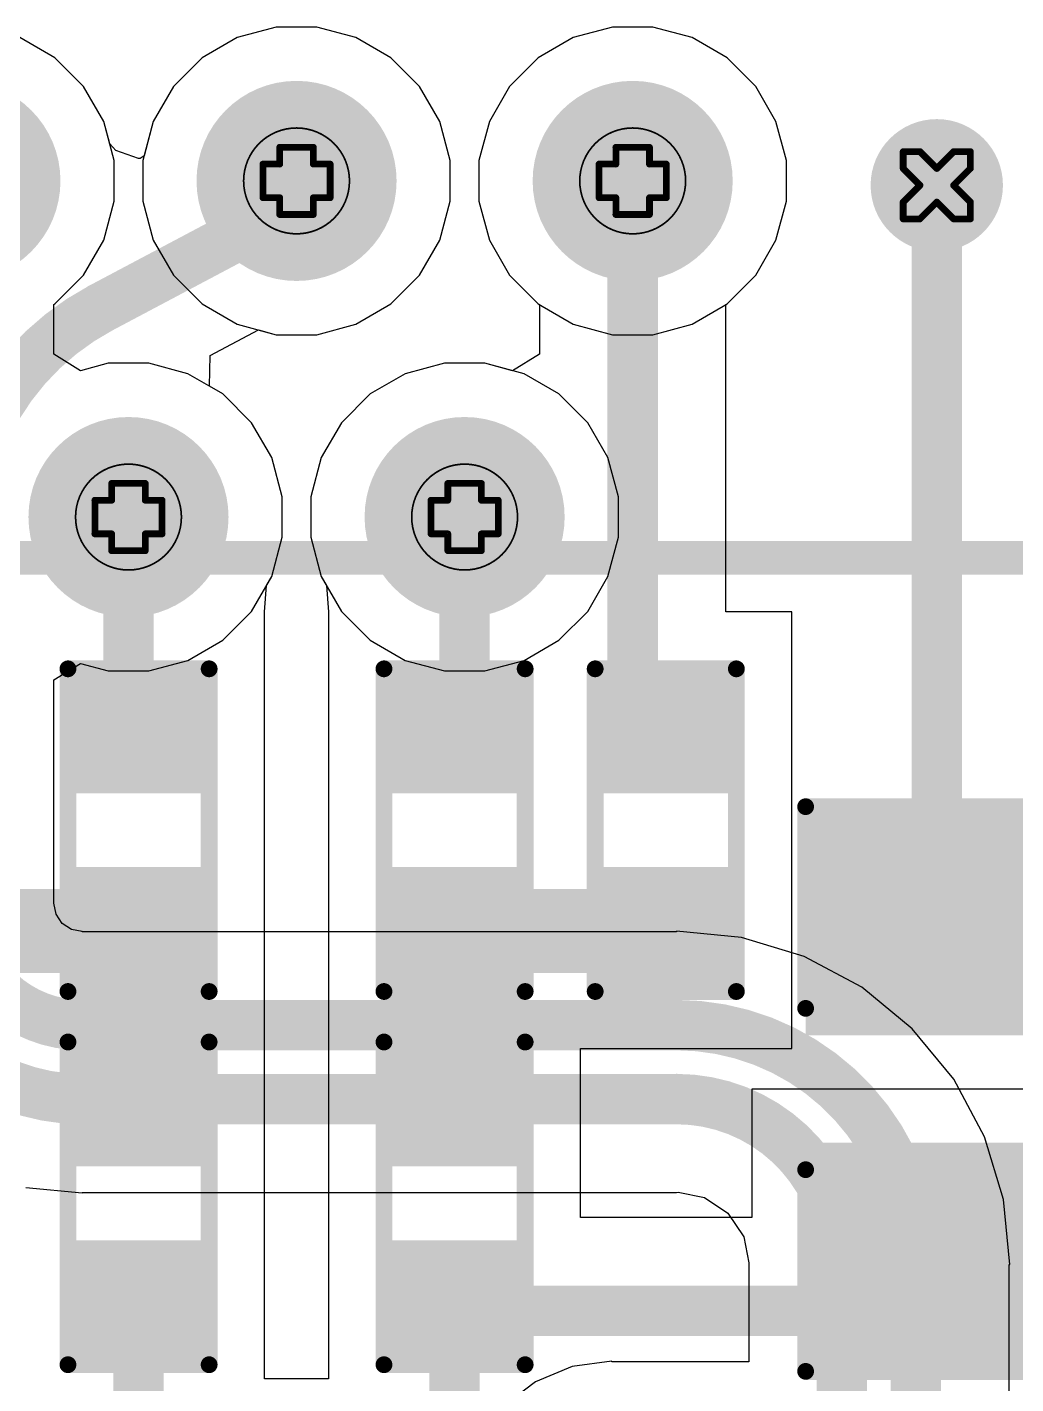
# Model space of a CAD drawing. Header units: inches. Extents: x 0 to 289, y 0 to 168.
# Drawn here: x 120.5 to 127.97, y 63.69 to 73.94 of the extents above; entities that cross this region are included whole.
import ezdxf

# ---------------------------------------------------------------- set-up
doc = ezdxf.new("R2010")
doc.units = ezdxf.units.IN
for name, color, linetype in [('Bottom Layer', 5, 'Continuous'), ('Bottom Overlay', 54, 'Continuous'), ('Bottom Paste', 16, 'Continuous'), ('Bottom Solder', 6, 'Continuous'), ('Dimension', 6, 'Continuous'), ('Drill Drawing', 1, 'Continuous'), ('Multi-Layer', 9, 'Continuous'), ('Pad Holes', 156, 'Continuous'), ('Top Layer', 1, 'Continuous'), ('Top Solder', 216, 'Continuous'), ('Via Holes', 16, 'Continuous')]:
    doc.layers.add(name, color=color, linetype=linetype)

# ---------------------------------------------------------------- blocks, each defined once
blk = doc.blocks.new('R___0603_B_8')
at = {"layer": 'Bottom Layer'}
for points in [[(-1.143, -0.4445), (-1.143, 0.4445), (-0.381, 0.4445), (-0.381, -0.4445)], [(0.381, -0.4445), (0.381, 0.4445), (1.143, 0.4445), (1.143, -0.4445)]]:
    blk.add_hatch(color=5, dxfattribs=at).paths.add_polyline_path(points)
at = {"layer": 'Bottom Paste'}
for points in [[(-1.143, -0.4445), (-1.143, 0.4445), (-0.381, 0.4445), (-0.381, -0.4445)], [(0.381, -0.4445), (0.381, 0.4445), (1.143, 0.4445), (1.143, -0.4445)]]:
    blk.add_hatch(color=16, dxfattribs=at).paths.add_polyline_path(points)
at = {"layer": 'Bottom Solder'}
for points in [[(-1.2446, -0.5461), (-1.2446, 0.5461), (-0.2794, 0.5461), (-0.2794, -0.5461)], [(0.2794, -0.5461), (0.2794, 0.5461), (1.2446, 0.5461), (1.2446, -0.5461)]]:
    blk.add_hatch(color=6, dxfattribs=at).paths.add_polyline_path(points)
at = {"layer": 'Bottom Overlay', "const_width": 0.127}
for points in [[(-1.2192, -0.5334), (-1.2192, 0.5334)], [(1.2192, 0.5334), (-1.2192, 0.5334)], [(1.2192, -0.5334), (1.2192, 0.5334)], [(1.2192, -0.5334), (-1.2192, -0.5334)]]:
    blk.add_lwpolyline(points, dxfattribs=at)
at = {"layer": 'Bottom Overlay', "const_width": 0.0635}
for points in [[(-1.25095, 0.5334, 1), (-1.18745, 0.5334, 1)], [(-1.25095, 0.5334, 1), (-1.18745, 0.5334, 1)], [(1.18745, 0.5334, 1), (1.25095, 0.5334, 1)], [(1.18745, 0.5334, 1), (1.25095, 0.5334, 1)], [(-1.25095, -0.5334, 1), (-1.18745, -0.5334, 1)], [(-1.25095, -0.5334, 1), (-1.18745, -0.5334, 1)], [(1.18745, -0.5334, 1), (1.25095, -0.5334, 1)], [(1.18745, -0.5334, 1), (1.25095, -0.5334, 1)]]:
    blk.add_lwpolyline(points, format="xyb", close=True, dxfattribs=at)
blk = doc.blocks.new('R___0603_B_9')
at = {"layer": 'Bottom Layer'}
for points in [[(-1.143, -0.4445), (-1.143, 0.4445), (-0.381, 0.4445), (-0.381, -0.4445)], [(0.381, -0.4445), (0.381, 0.4445), (1.143, 0.4445), (1.143, -0.4445)]]:
    blk.add_hatch(color=5, dxfattribs=at).paths.add_polyline_path(points)
at = {"layer": 'Bottom Paste'}
for points in [[(-1.143, -0.4445), (-1.143, 0.4445), (-0.381, 0.4445), (-0.381, -0.4445)], [(0.381, -0.4445), (0.381, 0.4445), (1.143, 0.4445), (1.143, -0.4445)]]:
    blk.add_hatch(color=16, dxfattribs=at).paths.add_polyline_path(points)
at = {"layer": 'Bottom Solder'}
for points in [[(-1.2446, -0.5461), (-1.2446, 0.5461), (-0.2794, 0.5461), (-0.2794, -0.5461)], [(0.2794, -0.5461), (0.2794, 0.5461), (1.2446, 0.5461), (1.2446, -0.5461)]]:
    blk.add_hatch(color=6, dxfattribs=at).paths.add_polyline_path(points)
at = {"layer": 'Bottom Overlay', "const_width": 0.127}
for points in [[(-1.2192, -0.5334), (-1.2192, 0.5334)], [(1.2192, 0.5334), (-1.2192, 0.5334)], [(1.2192, -0.5334), (1.2192, 0.5334)], [(1.2192, -0.5334), (-1.2192, -0.5334)]]:
    blk.add_lwpolyline(points, dxfattribs=at)
at = {"layer": 'Bottom Overlay', "const_width": 0.0635}
for points in [[(-1.25095, 0.5334, 1), (-1.18745, 0.5334, 1)], [(-1.25095, 0.5334, 1), (-1.18745, 0.5334, 1)], [(1.18745, 0.5334, 1), (1.25095, 0.5334, 1)], [(1.18745, 0.5334, 1), (1.25095, 0.5334, 1)], [(-1.25095, -0.5334, 1), (-1.18745, -0.5334, 1)], [(-1.25095, -0.5334, 1), (-1.18745, -0.5334, 1)], [(1.18745, -0.5334, 1), (1.25095, -0.5334, 1)], [(1.18745, -0.5334, 1), (1.25095, -0.5334, 1)]]:
    blk.add_lwpolyline(points, format="xyb", close=True, dxfattribs=at)
blk = doc.blocks.new('R___0603_B_11')
at = {"layer": 'Bottom Layer'}
for points in [[(-1.143, -0.4445), (-1.143, 0.4445), (-0.381, 0.4445), (-0.381, -0.4445)], [(0.381, -0.4445), (0.381, 0.4445), (1.143, 0.4445), (1.143, -0.4445)]]:
    blk.add_hatch(color=5, dxfattribs=at).paths.add_polyline_path(points)
at = {"layer": 'Bottom Paste'}
for points in [[(-1.143, -0.4445), (-1.143, 0.4445), (-0.381, 0.4445), (-0.381, -0.4445)], [(0.381, -0.4445), (0.381, 0.4445), (1.143, 0.4445), (1.143, -0.4445)]]:
    blk.add_hatch(color=16, dxfattribs=at).paths.add_polyline_path(points)
at = {"layer": 'Bottom Solder'}
for points in [[(-1.2446, -0.5461), (-1.2446, 0.5461), (-0.2794, 0.5461), (-0.2794, -0.5461)], [(0.2794, -0.5461), (0.2794, 0.5461), (1.2446, 0.5461), (1.2446, -0.5461)]]:
    blk.add_hatch(color=6, dxfattribs=at).paths.add_polyline_path(points)
at = {"layer": 'Bottom Overlay', "const_width": 0.127}
for points in [[(-1.2192, -0.5334), (-1.2192, 0.5334)], [(1.2192, 0.5334), (-1.2192, 0.5334)], [(1.2192, -0.5334), (1.2192, 0.5334)], [(1.2192, -0.5334), (-1.2192, -0.5334)]]:
    blk.add_lwpolyline(points, dxfattribs=at)
at = {"layer": 'Bottom Overlay', "const_width": 0.0635}
for points in [[(-1.25095, 0.5334, 1), (-1.18745, 0.5334, 1)], [(-1.25095, 0.5334, 1), (-1.18745, 0.5334, 1)], [(1.18745, 0.5334, 1), (1.25095, 0.5334, 1)], [(1.18745, 0.5334, 1), (1.25095, 0.5334, 1)], [(-1.25095, -0.5334, 1), (-1.18745, -0.5334, 1)], [(-1.25095, -0.5334, 1), (-1.18745, -0.5334, 1)], [(1.18745, -0.5334, 1), (1.25095, -0.5334, 1)], [(1.18745, -0.5334, 1), (1.25095, -0.5334, 1)]]:
    blk.add_lwpolyline(points, format="xyb", close=True, dxfattribs=at)
blk = doc.blocks.new('R___0603_B_13')
at = {"layer": 'Bottom Layer'}
for points in [[(-1.143, -0.4445), (-1.143, 0.4445), (-0.381, 0.4445), (-0.381, -0.4445)], [(0.381, -0.4445), (0.381, 0.4445), (1.143, 0.4445), (1.143, -0.4445)]]:
    blk.add_hatch(color=5, dxfattribs=at).paths.add_polyline_path(points)
at = {"layer": 'Bottom Paste'}
for points in [[(-1.143, -0.4445), (-1.143, 0.4445), (-0.381, 0.4445), (-0.381, -0.4445)], [(0.381, -0.4445), (0.381, 0.4445), (1.143, 0.4445), (1.143, -0.4445)]]:
    blk.add_hatch(color=16, dxfattribs=at).paths.add_polyline_path(points)
at = {"layer": 'Bottom Solder'}
for points in [[(-1.2446, -0.5461), (-1.2446, 0.5461), (-0.2794, 0.5461), (-0.2794, -0.5461)], [(0.2794, -0.5461), (0.2794, 0.5461), (1.2446, 0.5461), (1.2446, -0.5461)]]:
    blk.add_hatch(color=6, dxfattribs=at).paths.add_polyline_path(points)
at = {"layer": 'Bottom Overlay', "const_width": 0.127}
for points in [[(-1.2192, -0.5334), (-1.2192, 0.5334)], [(1.2192, 0.5334), (-1.2192, 0.5334)], [(1.2192, -0.5334), (1.2192, 0.5334)], [(1.2192, -0.5334), (-1.2192, -0.5334)]]:
    blk.add_lwpolyline(points, dxfattribs=at)
at = {"layer": 'Bottom Overlay', "const_width": 0.0635}
for points in [[(-1.25095, 0.5334, 1), (-1.18745, 0.5334, 1)], [(-1.25095, 0.5334, 1), (-1.18745, 0.5334, 1)], [(1.18745, 0.5334, 1), (1.25095, 0.5334, 1)], [(1.18745, 0.5334, 1), (1.25095, 0.5334, 1)], [(-1.25095, -0.5334, 1), (-1.18745, -0.5334, 1)], [(-1.25095, -0.5334, 1), (-1.18745, -0.5334, 1)], [(1.18745, -0.5334, 1), (1.25095, -0.5334, 1)], [(1.18745, -0.5334, 1), (1.25095, -0.5334, 1)]]:
    blk.add_lwpolyline(points, format="xyb", close=True, dxfattribs=at)
blk = doc.blocks.new('R___0603_B_14')
at = {"layer": 'Bottom Layer'}
for points in [[(-1.143, -0.4445), (-1.143, 0.4445), (-0.381, 0.4445), (-0.381, -0.4445)], [(0.381, -0.4445), (0.381, 0.4445), (1.143, 0.4445), (1.143, -0.4445)]]:
    blk.add_hatch(color=5, dxfattribs=at).paths.add_polyline_path(points)
at = {"layer": 'Bottom Paste'}
for points in [[(-1.143, -0.4445), (-1.143, 0.4445), (-0.381, 0.4445), (-0.381, -0.4445)], [(0.381, -0.4445), (0.381, 0.4445), (1.143, 0.4445), (1.143, -0.4445)]]:
    blk.add_hatch(color=16, dxfattribs=at).paths.add_polyline_path(points)
at = {"layer": 'Bottom Solder'}
for points in [[(-1.2446, -0.5461), (-1.2446, 0.5461), (-0.2794, 0.5461), (-0.2794, -0.5461)], [(0.2794, -0.5461), (0.2794, 0.5461), (1.2446, 0.5461), (1.2446, -0.5461)]]:
    blk.add_hatch(color=6, dxfattribs=at).paths.add_polyline_path(points)
at = {"layer": 'Bottom Overlay', "const_width": 0.127}
for points in [[(-1.2192, -0.5334), (-1.2192, 0.5334)], [(1.2192, 0.5334), (-1.2192, 0.5334)], [(1.2192, -0.5334), (1.2192, 0.5334)], [(1.2192, -0.5334), (-1.2192, -0.5334)]]:
    blk.add_lwpolyline(points, dxfattribs=at)
at = {"layer": 'Bottom Overlay', "const_width": 0.0635}
for points in [[(-1.25095, 0.5334, 1), (-1.18745, 0.5334, 1)], [(-1.25095, 0.5334, 1), (-1.18745, 0.5334, 1)], [(1.18745, 0.5334, 1), (1.25095, 0.5334, 1)], [(1.18745, 0.5334, 1), (1.25095, 0.5334, 1)], [(-1.25095, -0.5334, 1), (-1.18745, -0.5334, 1)], [(-1.25095, -0.5334, 1), (-1.18745, -0.5334, 1)], [(1.18745, -0.5334, 1), (1.25095, -0.5334, 1)], [(1.18745, -0.5334, 1), (1.25095, -0.5334, 1)]]:
    blk.add_lwpolyline(points, format="xyb", close=True, dxfattribs=at)
blk = doc.blocks.new('C___1206_B_32')
at = {"layer": 'Bottom Layer'}
for points in [[(-2.032, 0.889), (-0.508, 0.889), (-0.508, -0.889), (-2.032, -0.889)], [(0.508, 0.889), (2.032, 0.889), (2.032, -0.889), (0.508, -0.889)]]:
    blk.add_hatch(color=5, dxfattribs=at).paths.add_polyline_path(points)
at = {"layer": 'Bottom Paste'}
for points in [[(-2.032, 0.889), (-0.508, 0.889), (-0.508, -0.889), (-2.032, -0.889)], [(0.508, 0.889), (2.032, 0.889), (2.032, -0.889), (0.508, -0.889)]]:
    blk.add_hatch(color=16, dxfattribs=at).paths.add_polyline_path(points)
at = {"layer": 'Bottom Solder'}
for points in [[(-2.134, 0.991), (-0.406, 0.991), (-0.406, -0.991), (-2.134, -0.991)], [(0.406, 0.991), (2.134, 0.991), (2.134, -0.991), (0.406, -0.991)]]:
    blk.add_hatch(color=6, dxfattribs=at).paths.add_polyline_path(points)
at = {"layer": 'Bottom Overlay', "const_width": 0.127}
for points in [[(-0.61, 0.991), (-2.134, 0.991)], [(-2.134, -0.991), (-2.134, 0.991)], [(2.134, 0.991), (0.61, 0.991)], [(2.134, -0.991), (2.134, 0.991)], [(-0.61, -0.991), (-2.134, -0.991)], [(2.134, -0.991), (0.61, -0.991)]]:
    blk.add_lwpolyline(points, dxfattribs=at)
at = {"layer": 'Bottom Overlay', "const_width": 0.0635}
for points in [[(-2.165, 0.991, 1), (-2.102, 0.991, 1)], [(-2.165, 0.991, 1), (-2.102, 0.991, 1)], [(-0.641, 0.991, 1), (-0.578, 0.991, 1)], [(0.578, 0.991, 1), (0.641, 0.991, 1)], [(2.102, 0.991, 1), (2.165, 0.991, 1)], [(2.102, 0.991, 1), (2.165, 0.991, 1)], [(-2.165, -0.991, 1), (-2.102, -0.991, 1)], [(-2.165, -0.991, 1), (-2.102, -0.991, 1)], [(-0.641, -0.991, 1), (-0.578, -0.991, 1)], [(0.578, -0.991, 1), (0.641, -0.991, 1)], [(2.102, -0.991, 1), (2.165, -0.991, 1)], [(2.102, -0.991, 1), (2.165, -0.991, 1)]]:
    blk.add_lwpolyline(points, format="xyb", close=True, dxfattribs=at)
blk = doc.blocks.new('NE8FBV_C5_LED_53')
at = {"layer": 'Bottom Layer'}
h = blk.add_hatch(color=5, dxfattribs=at)
edge = h.paths.add_edge_path()
edge.add_arc((-0.325, -1.36), 0.654, 0, 360)
h = blk.add_hatch(color=5, dxfattribs=at)
edge = h.paths.add_edge_path()
edge.add_arc((2.215, -1.36), 0.654, 0, 360)
h = blk.add_hatch(color=5, dxfattribs=at)
edge = h.paths.add_edge_path()
edge.add_arc((4.755, -1.36), 0.654, 0, 360)
h = blk.add_hatch(color=5, dxfattribs=at)
edge = h.paths.add_edge_path()
edge.add_arc((0.945, -3.9), 0.654, 0, 360)
h = blk.add_hatch(color=5, dxfattribs=at)
edge = h.paths.add_edge_path()
edge.add_arc((3.485, -3.9), 0.654, 0, 360)
at = {"layer": 'Bottom Solder'}
h = blk.add_hatch(color=6, dxfattribs=at)
edge = h.paths.add_edge_path()
edge.add_arc((-0.325, -1.36), 0.756, 0, 360)
h = blk.add_hatch(color=6, dxfattribs=at)
edge = h.paths.add_edge_path()
edge.add_arc((2.215, -1.36), 0.756, 0, 360)
h = blk.add_hatch(color=6, dxfattribs=at)
edge = h.paths.add_edge_path()
edge.add_arc((4.755, -1.36), 0.756, 0, 360)
h = blk.add_hatch(color=6, dxfattribs=at)
edge = h.paths.add_edge_path()
edge.add_arc((0.945, -3.9), 0.756, 0, 360)
h = blk.add_hatch(color=6, dxfattribs=at)
edge = h.paths.add_edge_path()
edge.add_arc((3.485, -3.9), 0.756, 0, 360)
at = {"layer": 'Multi-Layer'}
h = blk.add_hatch(color=9, dxfattribs=at)
edge = h.paths.add_edge_path()
edge.add_arc((-0.325, -1.36), 0.654, 0, 360)
h = blk.add_hatch(color=9, dxfattribs=at)
edge = h.paths.add_edge_path()
edge.add_arc((2.215, -1.36), 0.654, 0, 360)
h = blk.add_hatch(color=9, dxfattribs=at)
edge = h.paths.add_edge_path()
edge.add_arc((4.755, -1.36), 0.654, 0, 360)
h = blk.add_hatch(color=9, dxfattribs=at)
edge = h.paths.add_edge_path()
edge.add_arc((0.945, -3.9), 0.654, 0, 360)
h = blk.add_hatch(color=9, dxfattribs=at)
edge = h.paths.add_edge_path()
edge.add_arc((3.485, -3.9), 0.654, 0, 360)
at = {"layer": 'Pad Holes'}
h = blk.add_hatch(color=7, dxfattribs=at)
edge = h.paths.add_edge_path()
edge.add_arc((2.215, -1.36), 0.4, 0, 360)
h = blk.add_hatch(color=7, dxfattribs=at)
edge = h.paths.add_edge_path()
edge.add_arc((4.755, -1.36), 0.4, 0, 360)
h = blk.add_hatch(color=7, dxfattribs=at)
edge = h.paths.add_edge_path()
edge.add_arc((0.945, -3.9), 0.4, 0, 360)
h = blk.add_hatch(color=7, dxfattribs=at)
edge = h.paths.add_edge_path()
edge.add_arc((3.485, -3.9), 0.4, 0, 360)
at = {"layer": 'Top Layer'}
h = blk.add_hatch(color=1, dxfattribs=at)
edge = h.paths.add_edge_path()
edge.add_arc((-0.325, -1.36), 0.654, 0, 360)
h = blk.add_hatch(color=1, dxfattribs=at)
edge = h.paths.add_edge_path()
edge.add_arc((2.215, -1.36), 0.654, 0, 360)
h = blk.add_hatch(color=1, dxfattribs=at)
edge = h.paths.add_edge_path()
edge.add_arc((4.755, -1.36), 0.654, 0, 360)
h = blk.add_hatch(color=1, dxfattribs=at)
edge = h.paths.add_edge_path()
edge.add_arc((0.945, -3.9), 0.654, 0, 360)
h = blk.add_hatch(color=1, dxfattribs=at)
edge = h.paths.add_edge_path()
edge.add_arc((3.485, -3.9), 0.654, 0, 360)
at = {"layer": 'Top Solder'}
h = blk.add_hatch(color=216, dxfattribs=at)
edge = h.paths.add_edge_path()
edge.add_arc((-0.325, -1.36), 0.756, 0, 360)
h = blk.add_hatch(color=216, dxfattribs=at)
edge = h.paths.add_edge_path()
edge.add_arc((2.215, -1.36), 0.756, 0, 360)
h = blk.add_hatch(color=216, dxfattribs=at)
edge = h.paths.add_edge_path()
edge.add_arc((4.755, -1.36), 0.756, 0, 360)
h = blk.add_hatch(color=216, dxfattribs=at)
edge = h.paths.add_edge_path()
edge.add_arc((0.945, -3.9), 0.756, 0, 360)
h = blk.add_hatch(color=216, dxfattribs=at)
edge = h.paths.add_edge_path()
edge.add_arc((3.485, -3.9), 0.756, 0, 360)

msp = doc.modelspace()

# ---------------------------------------------------------------- hatches: boundary and pattern name
at = {"layer": 'Bottom Layer'}
h = msp.add_hatch(color=5, dxfattribs=at)
edge = h.paths.add_edge_path()
edge.add_arc((127.373, 72.742), 0.5, 0, 360)
at = {"layer": 'Top Layer'}
h = msp.add_hatch(color=1, dxfattribs=at)
edge = h.paths.add_edge_path()
edge.add_arc((127.373, 72.742), 0.5, 0, 360)
at = {"layer": 'Via Holes'}
h = msp.add_hatch(color=7, dxfattribs=at)
edge = h.paths.add_edge_path()
edge.add_arc((127.373, 72.742), 0.25, 0, 360)

# ---------------------------------------------------------------- linework, layer by layer
at = {"layer": 'Bottom Layer'}
for p, q in [((122.382, 73.937), (122.086, 73.858)), ((122.688, 73.937), (122.382, 73.937)), ((122.984, 73.858), (122.688, 73.937)), ((124.922, 73.937), (124.626, 73.858)), ((125.228, 73.937), (124.922, 73.937)), ((125.524, 73.858), (125.228, 73.937)), ((120.708, 73.705), (120.444, 73.858)), ((122.086, 73.858), (121.822, 73.705)), ((123.248, 73.705), (122.984, 73.858)), ((124.626, 73.858), (124.362, 73.705)), ((125.788, 73.705), (125.524, 73.858)), ((120.925, 73.488), (120.708, 73.705)), ((121.822, 73.705), (121.605, 73.488)), ((123.465, 73.488), (123.248, 73.705)), ((124.362, 73.705), (124.145, 73.488)), ((126.005, 73.488), (125.788, 73.705)), ((121.078, 73.224), (120.925, 73.488)), ((121.605, 73.488), (121.452, 73.224)), ((123.618, 73.224), (123.465, 73.488)), ((124.145, 73.488), (123.992, 73.224)), ((126.158, 73.224), (126.005, 73.488)), ((121.157, 72.928), (121.078, 73.224)), ((121.452, 73.224), (121.373, 72.928)), ((123.697, 72.928), (123.618, 73.224)), ((123.992, 73.224), (123.913, 72.928)), ((126.237, 72.928), (126.158, 73.224)), ((121.157, 72.622), (121.157, 72.928)), ((121.373, 72.928), (121.373, 72.622)), ((123.697, 72.622), (123.697, 72.928)), ((123.913, 72.928), (123.913, 72.622)), ((126.237, 72.622), (126.237, 72.928)), ((121.078, 72.326), (121.157, 72.622)), ((121.373, 72.622), (121.452, 72.326)), ((123.618, 72.326), (123.697, 72.622)), ((123.913, 72.622), (123.992, 72.326)), ((126.158, 72.326), (126.237, 72.622)), ((120.925, 72.062), (121.078, 72.326)), ((121.452, 72.326), (121.605, 72.062)), ((123.465, 72.062), (123.618, 72.326)), ((123.992, 72.326), (124.145, 72.062)), ((126.005, 72.062), (126.158, 72.326)), ((120.708, 71.845), (120.925, 72.062)), ((121.605, 72.062), (121.822, 71.845)), ((123.248, 71.845), (123.465, 72.062)), ((124.145, 72.062), (124.362, 71.845)), ((125.788, 71.845), (126.005, 72.062)), ((120.7, 71.84), (120.708, 71.845)), ((120.7, 71.465), (120.7, 71.84)), ((121.822, 71.845), (122.086, 71.692)), ((122.984, 71.692), (123.248, 71.845)), ((124.362, 71.845), (124.37, 71.84)), ((124.37, 71.84), (124.37, 71.465)), ((125.78, 71.84), (125.788, 71.845)), ((125.78, 69.52), (125.78, 71.84)), ((122.086, 71.692), (122.382, 71.613)), ((122.688, 71.613), (122.984, 71.692)), ((122.382, 71.613), (122.688, 71.613)), ((120.903, 71.341), (120.7, 71.465)), ((124.37, 71.465), (124.167, 71.341)), ((121.112, 71.397), (120.903, 71.341)), ((121.418, 71.397), (121.112, 71.397)), ((121.714, 71.318), (121.418, 71.397)), ((123.652, 71.397), (123.356, 71.318)), ((123.958, 71.397), (123.652, 71.397)), ((124.167, 71.341), (123.958, 71.397)), ((121.978, 71.165), (121.714, 71.318)), ((123.356, 71.318), (123.092, 71.165)), ((122.195, 70.948), (121.978, 71.165)), ((123.092, 71.165), (122.875, 70.948)), ((122.348, 70.684), (122.195, 70.948)), ((122.875, 70.948), (122.722, 70.684)), ((122.427, 70.388), (122.348, 70.684)), ((122.722, 70.684), (122.643, 70.388)), ((122.427, 70.082), (122.427, 70.388)), ((122.643, 70.388), (122.643, 70.082)), ((122.348, 69.786), (122.427, 70.082)), ((122.643, 70.082), (122.722, 69.786)), ((122.294, 69.52), (122.308, 69.717)), ((122.308, 69.717), (122.348, 69.786)), ((122.722, 69.786), (122.762, 69.717)), ((122.762, 69.717), (122.776, 69.52)), ((122.294, 67.742), (122.294, 69.52)), ((122.294, 69.52), (122.294, 69.52)), ((122.294, 69.52), (122.294, 69.52)), ((122.776, 69.52), (122.776, 69.52)), ((122.776, 69.52), (122.776, 69.52)), ((122.776, 69.52), (122.776, 67.742)), ((126.277, 69.52), (125.78, 69.52)), ((126.277, 67.742), (126.277, 69.52)), ((122.294, 66.218), (122.294, 67.742)), ((122.776, 67.742), (122.776, 66.218)), ((126.277, 66.218), (126.277, 67.742)), ((122.294, 64.922), (122.294, 66.218)), ((122.776, 66.218), (122.776, 64.922)), ((124.681, 64.941), (124.681, 66.218)), ((124.681, 66.218), (126.277, 66.218)), ((128.77, 65.913), (125.976, 65.913)), ((125.976, 65.913), (125.976, 64.941)), ((122.294, 63.722), (122.294, 64.922)), ((122.776, 64.922), (122.776, 63.722)), ((125.976, 64.941), (124.681, 64.941)), ((122.776, 63.722), (122.294, 63.722))]:
    msp.add_line(p, q, dxfattribs=at)
for points, const_width in [([(125.075, 68.881), (125.075, 72.775)], 0.381), ([(127.373, 67.183), (127.373, 72.742)], 0.381), ([(121.265, 68.707), (121.265, 70.235)], 0.381), ([(123.805, 68.707), (123.805, 70.235)], 0.381), ([(125.075, 68.881), (125.325, 68.631)], 0.381), ([(121.265, 68.707), (121.341, 68.631)], 0.381), ([(123.729, 68.631), (123.805, 68.707)], 0.381), ([(119.995, 67.107), (121.341, 67.107)], 0.635), ([(121.341, 65.761), (121.341, 67.107)], 0.635), ([(123.729, 65.811), (123.729, 67.107)], 0.635), ([(123.729, 67.107), (125.325, 67.107)], 0.635), ([(121.341, 63.017), (121.341, 64.237)], 0.381), ([(123.729, 63.017), (123.729, 64.237)], 0.381), ([(123.729, 64.237), (126.467, 64.237)], 0.381)]:
    msp.add_lwpolyline(points, dxfattribs=dict(at, const_width=const_width))
for points, const_width in [([(124.98, 72.775, 1), (125.17, 72.775, 1)], 0.191), ([(127.278, 72.742, 1), (127.468, 72.742, 1)], 0.191), ([(121.17, 70.235, 1), (121.36, 70.235, 1)], 0.191), ([(123.71, 70.235, 1), (123.9, 70.235, 1)], 0.191), ([(124.98, 68.881, 1), (125.17, 68.881, 1)], 0.191), ([(124.98, 68.881, 1), (125.17, 68.881, 1)], 0.191), ([(121.17, 68.707, 1), (121.36, 68.707, 1)], 0.191), ([(121.17, 68.707, 1), (121.36, 68.707, 1)], 0.191), ([(123.71, 68.707, 1), (123.9, 68.707, 1)], 0.191), ([(123.71, 68.707, 1), (123.9, 68.707, 1)], 0.191), ([(121.246, 68.631, 1), (121.436, 68.631, 1)], 0.191), ([(123.634, 68.631, 1), (123.824, 68.631, 1)], 0.191), ([(125.23, 68.631, 1), (125.42, 68.631, 1)], 0.191), ([(121.182, 67.107, 1), (121.5, 67.107, 1)], 0.318), ([(121.182, 67.107, 1), (121.5, 67.107, 1)], 0.318), ([(123.57, 67.107, 1), (123.888, 67.107, 1)], 0.318), ([(123.57, 67.107, 1), (123.888, 67.107, 1)], 0.318), ([(125.166, 67.107, 1), (125.484, 67.107, 1)], 0.318), ([(127.278, 67.183, 1), (127.468, 67.183, 1)], 0.191), ([(123.57, 65.811, 1), (123.888, 65.811, 1)], 0.318), ([(121.182, 65.761, 1), (121.5, 65.761, 1)], 0.318), ([(126.778, 64.643, 1), (126.968, 64.643, 1)], 0.191), ([(121.246, 64.237, 1), (121.436, 64.237, 1)], 0.191), ([(123.634, 64.237, 1), (123.824, 64.237, 1)], 0.191), ([(123.634, 64.237, 1), (123.824, 64.237, 1)], 0.191), ([(126.371, 64.237, 1), (126.562, 64.237, 1)], 0.191), ([(126.371, 64.237, 1), (126.562, 64.237, 1)], 0.191)]:
    msp.add_lwpolyline(points, format="xyb", close=True, dxfattribs=dict(at, const_width=const_width))
at = {"layer": 'Bottom Layer', "const_width": 0.381}
msp.add_lwpolyline([(126.873, 64.643, -0.414214), (126.467, 64.237)], format="xyb", dxfattribs=at)
at = {"layer": 'Bottom Overlay', "const_width": 0.254}
msp.add_lwpolyline([(117.17, 69.926), (129.54, 69.926)], dxfattribs=at)
at = {"layer": 'Dimension'}
for points, const_width in [([(122.935, 72.775, 1), (122.135, 72.775, 1)], 0.0127), ([(125.475, 72.775, 1), (124.675, 72.775, 1)], 0.0127), ([(122.132, 72.775, 1), (122.138, 72.775, 1)], 0.00635), ([(122.932, 72.775, 1), (122.938, 72.775, 1)], 0.00635), ([(124.672, 72.775, 1), (124.678, 72.775, 1)], 0.00635), ([(125.472, 72.775, 1), (125.478, 72.775, 1)], 0.00635), ([(121.665, 70.235, 1), (120.865, 70.235, 1)], 0.0127), ([(124.205, 70.235, 1), (123.405, 70.235, 1)], 0.0127), ([(120.862, 70.235, 1), (120.868, 70.235, 1)], 0.00635), ([(121.662, 70.235, 1), (121.668, 70.235, 1)], 0.00635), ([(123.402, 70.235, 1), (123.408, 70.235, 1)], 0.00635), ([(124.202, 70.235, 1), (124.208, 70.235, 1)], 0.00635)]:
    msp.add_lwpolyline(points, format="xyb", close=True, dxfattribs=dict(at, const_width=const_width))
at = {"layer": 'Drill Drawing', "const_width": 0.0508}
for points in [[(122.408, 72.902), (122.408, 73.029)], [(122.408, 73.029), (122.662, 73.029)], [(122.662, 72.902), (122.662, 73.029)], [(124.948, 72.902), (124.948, 73.029)], [(124.948, 73.029), (125.202, 73.029)], [(125.202, 72.902), (125.202, 73.029)], [(127.119, 72.869), (127.119, 72.996)], [(127.119, 72.996), (127.246, 72.996)], [(127.246, 72.996), (127.373, 72.869)], [(127.373, 72.869), (127.5, 72.996)], [(127.5, 72.996), (127.627, 72.996)], [(127.627, 72.869), (127.627, 72.996)], [(122.281, 72.648), (122.281, 72.902)], [(122.281, 72.902), (122.408, 72.902)], [(122.662, 72.902), (122.789, 72.902)], [(122.789, 72.648), (122.789, 72.902)], [(124.821, 72.648), (124.821, 72.902)], [(124.821, 72.902), (124.948, 72.902)], [(125.202, 72.902), (125.329, 72.902)], [(125.329, 72.648), (125.329, 72.902)], [(127.119, 72.869), (127.246, 72.742)], [(127.5, 72.742), (127.627, 72.869)], [(127.119, 72.615), (127.246, 72.742)], [(127.5, 72.742), (127.627, 72.615)], [(122.281, 72.648), (122.408, 72.648)], [(122.408, 72.521), (122.408, 72.648)], [(122.662, 72.648), (122.789, 72.648)], [(122.662, 72.521), (122.662, 72.648)], [(124.821, 72.648), (124.948, 72.648)], [(124.948, 72.521), (124.948, 72.648)], [(125.202, 72.648), (125.329, 72.648)], [(125.202, 72.521), (125.202, 72.648)], [(127.119, 72.488), (127.119, 72.615)], [(127.246, 72.488), (127.373, 72.615)], [(127.373, 72.615), (127.5, 72.488)], [(127.627, 72.488), (127.627, 72.615)], [(122.408, 72.521), (122.662, 72.521)], [(124.948, 72.521), (125.202, 72.521)], [(127.119, 72.488), (127.246, 72.488)], [(127.5, 72.488), (127.627, 72.488)], [(121.138, 70.362), (121.138, 70.489)], [(121.138, 70.489), (121.392, 70.489)], [(121.392, 70.362), (121.392, 70.489)], [(123.678, 70.362), (123.678, 70.489)], [(123.678, 70.489), (123.932, 70.489)], [(123.932, 70.362), (123.932, 70.489)], [(121.011, 70.108), (121.011, 70.362)], [(121.011, 70.362), (121.138, 70.362)], [(121.392, 70.362), (121.519, 70.362)], [(121.519, 70.108), (121.519, 70.362)], [(123.551, 70.108), (123.551, 70.362)], [(123.551, 70.362), (123.678, 70.362)], [(123.932, 70.362), (124.059, 70.362)], [(124.059, 70.108), (124.059, 70.362)], [(121.011, 70.108), (121.138, 70.108)], [(121.138, 69.981), (121.138, 70.108)], [(121.392, 70.108), (121.519, 70.108)], [(121.392, 69.981), (121.392, 70.108)], [(123.551, 70.108), (123.678, 70.108)], [(123.678, 69.981), (123.678, 70.108)], [(123.932, 70.108), (124.059, 70.108)], [(123.932, 69.981), (123.932, 70.108)], [(121.138, 69.981), (121.392, 69.981)], [(123.678, 69.981), (123.932, 69.981)]]:
    msp.add_lwpolyline(points, dxfattribs=at)
at = {"layer": 'Drill Drawing', "const_width": 0.0254}
for points in [[(122.395, 73.029, 1), (122.421, 73.029, 1)], [(122.395, 73.029, 1), (122.421, 73.029, 1)], [(122.649, 73.029, 1), (122.675, 73.029, 1)], [(122.649, 73.029, 1), (122.675, 73.029, 1)], [(124.935, 73.029, 1), (124.961, 73.029, 1)], [(124.935, 73.029, 1), (124.961, 73.029, 1)], [(125.189, 73.029, 1), (125.215, 73.029, 1)], [(125.189, 73.029, 1), (125.215, 73.029, 1)], [(127.106, 72.996, 1), (127.132, 72.996, 1)], [(127.106, 72.996, 1), (127.132, 72.996, 1)], [(127.233, 72.996, 1), (127.259, 72.996, 1)], [(127.233, 72.996, 1), (127.259, 72.996, 1)], [(127.487, 72.996, 1), (127.513, 72.996, 1)], [(127.487, 72.996, 1), (127.513, 72.996, 1)], [(127.614, 72.996, 1), (127.64, 72.996, 1)], [(127.614, 72.996, 1), (127.64, 72.996, 1)], [(122.268, 72.902, 1), (122.294, 72.902, 1)], [(122.268, 72.902, 1), (122.294, 72.902, 1)], [(122.395, 72.902, 1), (122.421, 72.902, 1)], [(122.395, 72.902, 1), (122.421, 72.902, 1)], [(122.649, 72.902, 1), (122.675, 72.902, 1)], [(122.649, 72.902, 1), (122.675, 72.902, 1)], [(122.776, 72.902, 1), (122.802, 72.902, 1)], [(122.776, 72.902, 1), (122.802, 72.902, 1)], [(124.808, 72.902, 1), (124.834, 72.902, 1)], [(124.808, 72.902, 1), (124.834, 72.902, 1)], [(124.935, 72.902, 1), (124.961, 72.902, 1)], [(124.935, 72.902, 1), (124.961, 72.902, 1)], [(125.189, 72.902, 1), (125.215, 72.902, 1)], [(125.189, 72.902, 1), (125.215, 72.902, 1)], [(125.316, 72.902, 1), (125.342, 72.902, 1)], [(125.316, 72.902, 1), (125.342, 72.902, 1)], [(127.106, 72.869, 1), (127.132, 72.869, 1)], [(127.106, 72.869, 1), (127.132, 72.869, 1)], [(127.36, 72.869, 1), (127.386, 72.869, 1)], [(127.36, 72.869, 1), (127.386, 72.869, 1)], [(127.614, 72.869, 1), (127.64, 72.869, 1)], [(127.614, 72.869, 1), (127.64, 72.869, 1)], [(127.233, 72.742, 1), (127.259, 72.742, 1)], [(127.233, 72.742, 1), (127.259, 72.742, 1)], [(127.487, 72.742, 1), (127.513, 72.742, 1)], [(127.487, 72.742, 1), (127.513, 72.742, 1)], [(122.268, 72.648, 1), (122.294, 72.648, 1)], [(122.268, 72.648, 1), (122.294, 72.648, 1)], [(122.395, 72.648, 1), (122.421, 72.648, 1)], [(122.395, 72.648, 1), (122.421, 72.648, 1)], [(122.649, 72.648, 1), (122.675, 72.648, 1)], [(122.649, 72.648, 1), (122.675, 72.648, 1)], [(122.776, 72.648, 1), (122.802, 72.648, 1)], [(122.776, 72.648, 1), (122.802, 72.648, 1)], [(124.808, 72.648, 1), (124.834, 72.648, 1)], [(124.808, 72.648, 1), (124.834, 72.648, 1)], [(124.935, 72.648, 1), (124.961, 72.648, 1)], [(124.935, 72.648, 1), (124.961, 72.648, 1)], [(125.189, 72.648, 1), (125.215, 72.648, 1)], [(125.189, 72.648, 1), (125.215, 72.648, 1)], [(125.316, 72.648, 1), (125.342, 72.648, 1)], [(125.316, 72.648, 1), (125.342, 72.648, 1)], [(127.106, 72.615, 1), (127.132, 72.615, 1)], [(127.106, 72.615, 1), (127.132, 72.615, 1)], [(127.36, 72.615, 1), (127.386, 72.615, 1)], [(127.36, 72.615, 1), (127.386, 72.615, 1)], [(127.614, 72.615, 1), (127.64, 72.615, 1)], [(127.614, 72.615, 1), (127.64, 72.615, 1)], [(122.395, 72.521, 1), (122.421, 72.521, 1)], [(122.395, 72.521, 1), (122.421, 72.521, 1)], [(122.649, 72.521, 1), (122.675, 72.521, 1)], [(122.649, 72.521, 1), (122.675, 72.521, 1)], [(124.935, 72.521, 1), (124.961, 72.521, 1)], [(124.935, 72.521, 1), (124.961, 72.521, 1)], [(125.189, 72.521, 1), (125.215, 72.521, 1)], [(125.189, 72.521, 1), (125.215, 72.521, 1)], [(127.106, 72.488, 1), (127.132, 72.488, 1)], [(127.106, 72.488, 1), (127.132, 72.488, 1)], [(127.233, 72.488, 1), (127.259, 72.488, 1)], [(127.233, 72.488, 1), (127.259, 72.488, 1)], [(127.487, 72.488, 1), (127.513, 72.488, 1)], [(127.487, 72.488, 1), (127.513, 72.488, 1)], [(127.614, 72.488, 1), (127.64, 72.488, 1)], [(127.614, 72.488, 1), (127.64, 72.488, 1)], [(121.125, 70.489, 1), (121.151, 70.489, 1)], [(121.125, 70.489, 1), (121.151, 70.489, 1)], [(121.379, 70.489, 1), (121.405, 70.489, 1)], [(121.379, 70.489, 1), (121.405, 70.489, 1)], [(123.665, 70.489, 1), (123.691, 70.489, 1)], [(123.665, 70.489, 1), (123.691, 70.489, 1)], [(123.919, 70.489, 1), (123.945, 70.489, 1)], [(123.919, 70.489, 1), (123.945, 70.489, 1)], [(120.998, 70.362, 1), (121.024, 70.362, 1)], [(120.998, 70.362, 1), (121.024, 70.362, 1)], [(121.125, 70.362, 1), (121.151, 70.362, 1)], [(121.125, 70.362, 1), (121.151, 70.362, 1)], [(121.379, 70.362, 1), (121.405, 70.362, 1)], [(121.379, 70.362, 1), (121.405, 70.362, 1)], [(121.506, 70.362, 1), (121.532, 70.362, 1)], [(121.506, 70.362, 1), (121.532, 70.362, 1)], [(123.538, 70.362, 1), (123.564, 70.362, 1)], [(123.538, 70.362, 1), (123.564, 70.362, 1)], [(123.665, 70.362, 1), (123.691, 70.362, 1)], [(123.665, 70.362, 1), (123.691, 70.362, 1)], [(123.919, 70.362, 1), (123.945, 70.362, 1)], [(123.919, 70.362, 1), (123.945, 70.362, 1)], [(124.046, 70.362, 1), (124.072, 70.362, 1)], [(124.046, 70.362, 1), (124.072, 70.362, 1)], [(120.998, 70.108, 1), (121.024, 70.108, 1)], [(120.998, 70.108, 1), (121.024, 70.108, 1)], [(121.125, 70.108, 1), (121.151, 70.108, 1)], [(121.125, 70.108, 1), (121.151, 70.108, 1)], [(121.379, 70.108, 1), (121.405, 70.108, 1)], [(121.379, 70.108, 1), (121.405, 70.108, 1)], [(121.506, 70.108, 1), (121.532, 70.108, 1)], [(121.506, 70.108, 1), (121.532, 70.108, 1)], [(123.538, 70.108, 1), (123.564, 70.108, 1)], [(123.538, 70.108, 1), (123.564, 70.108, 1)], [(123.665, 70.108, 1), (123.691, 70.108, 1)], [(123.665, 70.108, 1), (123.691, 70.108, 1)], [(123.919, 70.108, 1), (123.945, 70.108, 1)], [(123.919, 70.108, 1), (123.945, 70.108, 1)], [(124.046, 70.108, 1), (124.072, 70.108, 1)], [(124.046, 70.108, 1), (124.072, 70.108, 1)], [(121.125, 69.981, 1), (121.151, 69.981, 1)], [(121.125, 69.981, 1), (121.151, 69.981, 1)], [(121.379, 69.981, 1), (121.405, 69.981, 1)], [(121.379, 69.981, 1), (121.405, 69.981, 1)], [(123.665, 69.981, 1), (123.691, 69.981, 1)], [(123.665, 69.981, 1), (123.691, 69.981, 1)], [(123.919, 69.981, 1), (123.945, 69.981, 1)], [(123.919, 69.981, 1), (123.945, 69.981, 1)]]:
    msp.add_lwpolyline(points, format="xyb", close=True, dxfattribs=at)
at = {"layer": 'Top Layer'}
for p, q in [((122.382, 73.937), (122.086, 73.858)), ((122.688, 73.937), (122.382, 73.937)), ((122.984, 73.858), (122.688, 73.937)), ((124.922, 73.937), (124.626, 73.858)), ((125.228, 73.937), (124.922, 73.937)), ((125.524, 73.858), (125.228, 73.937)), ((120.708, 73.705), (120.444, 73.858)), ((122.086, 73.858), (121.822, 73.705)), ((123.248, 73.705), (122.984, 73.858)), ((124.626, 73.858), (124.362, 73.705)), ((125.788, 73.705), (125.524, 73.858)), ((120.925, 73.488), (120.708, 73.705)), ((121.822, 73.705), (121.605, 73.488)), ((123.465, 73.488), (123.248, 73.705)), ((124.362, 73.705), (124.145, 73.488)), ((126.005, 73.488), (125.788, 73.705)), ((121.078, 73.224), (120.925, 73.488)), ((121.605, 73.488), (121.452, 73.224)), ((123.618, 73.224), (123.465, 73.488)), ((124.145, 73.488), (123.992, 73.224)), ((126.158, 73.224), (126.005, 73.488)), ((121.123, 73.054), (121.078, 73.224)), ((121.452, 73.224), (121.383, 72.964)), ((123.697, 72.928), (123.618, 73.224)), ((123.992, 73.224), (123.913, 72.928)), ((126.237, 72.928), (126.158, 73.224)), ((121.17, 73.004), (121.123, 73.054)), ((121.341, 72.944), (121.17, 73.004)), ((121.353, 72.945), (121.341, 72.944)), ((121.383, 72.964), (121.353, 72.945)), ((123.697, 72.622), (123.697, 72.928)), ((123.913, 72.928), (123.913, 72.622)), ((126.237, 72.622), (126.237, 72.928)), ((123.618, 72.326), (123.697, 72.622)), ((123.913, 72.622), (123.992, 72.326)), ((126.158, 72.326), (126.237, 72.622)), ((123.465, 72.062), (123.618, 72.326)), ((123.992, 72.326), (124.145, 72.062)), ((126.005, 72.062), (126.158, 72.326)), ((123.248, 71.845), (123.465, 72.062)), ((124.145, 72.062), (124.362, 71.845)), ((125.788, 71.845), (126.005, 72.062)), ((122.984, 71.692), (123.248, 71.845)), ((124.362, 71.845), (124.626, 71.692)), ((125.524, 71.692), (125.788, 71.845)), ((122.688, 71.613), (122.984, 71.692)), ((124.626, 71.692), (124.922, 71.613)), ((125.228, 71.613), (125.524, 71.692)), ((121.882, 71.455), (122.248, 71.649)), ((122.248, 71.649), (122.382, 71.613)), ((122.382, 71.613), (122.688, 71.613)), ((124.922, 71.613), (125.228, 71.613)), ((121.878, 71.223), (121.882, 71.455)), ((123.652, 71.397), (123.356, 71.318)), ((123.958, 71.397), (123.652, 71.397)), ((124.254, 71.318), (123.958, 71.397)), ((123.356, 71.318), (123.092, 71.165)), ((124.518, 71.165), (124.254, 71.318)), ((121.978, 71.165), (121.878, 71.223)), ((122.195, 70.948), (121.978, 71.165)), ((123.092, 71.165), (122.875, 70.948)), ((124.735, 70.948), (124.518, 71.165)), ((122.348, 70.684), (122.195, 70.948)), ((122.875, 70.948), (122.722, 70.684)), ((124.888, 70.684), (124.735, 70.948)), ((122.427, 70.388), (122.348, 70.684)), ((122.722, 70.684), (122.643, 70.388)), ((124.967, 70.388), (124.888, 70.684)), ((122.427, 70.082), (122.427, 70.388)), ((122.643, 70.388), (122.643, 70.082)), ((124.967, 70.082), (124.967, 70.388)), ((122.348, 69.786), (122.427, 70.082)), ((122.643, 70.082), (122.722, 69.786)), ((124.888, 69.786), (124.967, 70.082)), ((122.195, 69.522), (122.348, 69.786)), ((122.722, 69.786), (122.875, 69.522)), ((124.735, 69.522), (124.888, 69.786)), ((121.978, 69.305), (122.195, 69.522)), ((122.875, 69.522), (123.092, 69.305)), ((124.518, 69.305), (124.735, 69.522)), ((121.714, 69.152), (121.978, 69.305)), ((123.092, 69.305), (123.356, 69.152)), ((124.254, 69.152), (124.518, 69.305)), ((120.7, 69.005), (120.903, 69.129)), ((120.903, 69.129), (121.112, 69.073)), ((121.418, 69.073), (121.714, 69.152)), ((123.356, 69.152), (123.652, 69.073)), ((123.958, 69.073), (124.254, 69.152)), ((120.7, 67.317), (120.7, 69.005)), ((121.112, 69.073), (121.418, 69.073)), ((123.652, 69.073), (123.958, 69.073)), ((120.702, 67.317), (120.7, 67.317)), ((120.718, 67.235), (120.702, 67.317)), ((120.765, 67.165), (120.718, 67.235)), ((120.834, 67.119), (120.765, 67.165)), ((120.916, 67.103), (120.834, 67.119)), ((120.916, 67.1), (120.916, 67.103)), ((125.406, 67.1), (120.916, 67.1)), ((125.898, 67.058), (125.406, 67.106)), ((125.406, 67.106), (125.406, 67.1)), ((126.371, 66.914), (125.898, 67.058)), ((126.806, 66.682), (126.371, 66.914)), ((127.188, 66.368), (126.806, 66.682)), ((127.501, 65.987), (127.188, 66.368)), ((127.734, 65.551), (127.501, 65.987)), ((127.877, 65.078), (127.734, 65.551)), ((120.489, 65.17), (120.916, 65.128)), ((120.916, 65.128), (120.916, 65.132)), ((120.916, 65.132), (125.406, 65.132)), ((125.406, 65.132), (125.418, 65.134)), ((125.418, 65.134), (125.617, 65.094)), ((125.617, 65.094), (125.795, 64.975)), ((127.926, 64.587), (127.877, 65.078)), ((125.795, 64.975), (125.914, 64.797)), ((125.914, 64.797), (125.953, 64.599)), ((125.953, 64.599), (125.952, 64.587)), ((125.952, 64.587), (125.952, 63.852)), ((127.92, 59.587), (127.92, 64.587)), ((127.92, 64.587), (127.926, 64.587)), ((124.618, 63.816), (124.34, 63.701)), ((124.917, 63.856), (124.618, 63.816)), ((124.917, 63.852), (124.917, 63.856)), ((125.952, 63.852), (124.917, 63.852)), ((124.34, 63.701), (124.101, 63.518))]:
    msp.add_line(p, q, dxfattribs=at)
at = {"layer": 'Top Layer', "const_width": 0.381}
for points in [[(122.489, 72.625), (122.535, 72.775)], [(122.381, 72.517), (122.489, 72.625)], [(121.057, 71.815), (122.381, 72.517)], [(120.916, 66.396), (125.406, 66.396)], [(120.916, 65.837), (125.406, 65.837)], [(126.656, 63.592), (126.656, 64.587)], [(127.215, 59.587), (127.215, 64.587)]]:
    msp.add_lwpolyline(points, dxfattribs=at)
at = {"layer": 'Top Layer', "const_width": 0.191}
for points in [[(122.44, 72.775, 1), (122.63, 72.775, 1)], [(122.394, 72.625, 1), (122.584, 72.625, 1)], [(122.394, 72.625, 1), (122.584, 72.625, 1)], [(122.286, 72.517, 1), (122.477, 72.517, 1)], [(122.286, 72.517, 1), (122.477, 72.517, 1)], [(120.962, 71.815, 1), (121.152, 71.815, 1)], [(120.961, 71.815, 1), (121.152, 71.815, 1)], [(120.962, 71.815, 1), (121.152, 71.815, 1)], [(120.961, 71.815, 1), (121.152, 71.815, 1)], [(120.821, 66.396, 1), (121.011, 66.396, 1)], [(120.821, 66.396, 1), (121.011, 66.396, 1)], [(125.311, 66.396, 1), (125.502, 66.396, 1)], [(125.311, 66.396, 1), (125.502, 66.396, 1)], [(120.821, 65.837, 1), (121.011, 65.837, 1)], [(120.821, 65.837, 1), (121.011, 65.837, 1)], [(125.311, 65.837, 1), (125.502, 65.837, 1)], [(125.311, 65.837, 1), (125.502, 65.837, 1)], [(126.558, 64.671, 1), (126.749, 64.671, 1)], [(126.558, 64.671, 1), (126.749, 64.671, 1)], [(126.561, 64.587, 1), (126.752, 64.587, 1)], [(126.561, 64.587, 1), (126.752, 64.587, 1)], [(127.12, 64.587, 1), (127.31, 64.587, 1)], [(127.12, 64.587, 1), (127.31, 64.587, 1)], [(126.561, 63.592, 1), (126.752, 63.592, 1)], [(126.561, 63.592, 1), (126.752, 63.592, 1)]]:
    msp.add_lwpolyline(points, format="xyb", close=True, dxfattribs=at)
at = {"layer": 'Top Layer', "const_width": 0.381}
for points in [[(119.995, 70.043, -0.278235), (121.057, 71.815)], [(121.057, 71.815, -0.000035), (121.057, 71.815)], [(120.916, 65.837, -0.414214), (119.436, 67.317)], [(120.916, 66.396, -0.414214), (119.995, 67.317)], [(125.406, 66.396, -0.414214), (127.215, 64.587)], [(125.406, 65.837, -0.394554), (126.654, 64.671)], [(126.654, 64.671, -0.016898), (126.656, 64.587)], [(126.656, 63.592, -0.414214), (126.212, 63.147)]]:
    msp.add_lwpolyline(points, format="xyb", dxfattribs=at)

# ---------------------------------------------------------------- block references
msp.add_blockref('NE8FBV_C5_LED_53', (120.32, 74.135))
at = {"rotation": 270}
for name, p in [('R___0603_B_13', (121.341, 67.869)), ('R___0603_B_11', (123.729, 67.869)), ('R___0603_B_8', (125.325, 67.869)), ('C___1206_B_32', (127.373, 65.913)), ('R___0603_B_14', (121.341, 65.049)), ('R___0603_B_9', (123.729, 65.049))]:
    msp.add_blockref(name, p, dxfattribs=at)

doc.saveas('drawing.dxf')
